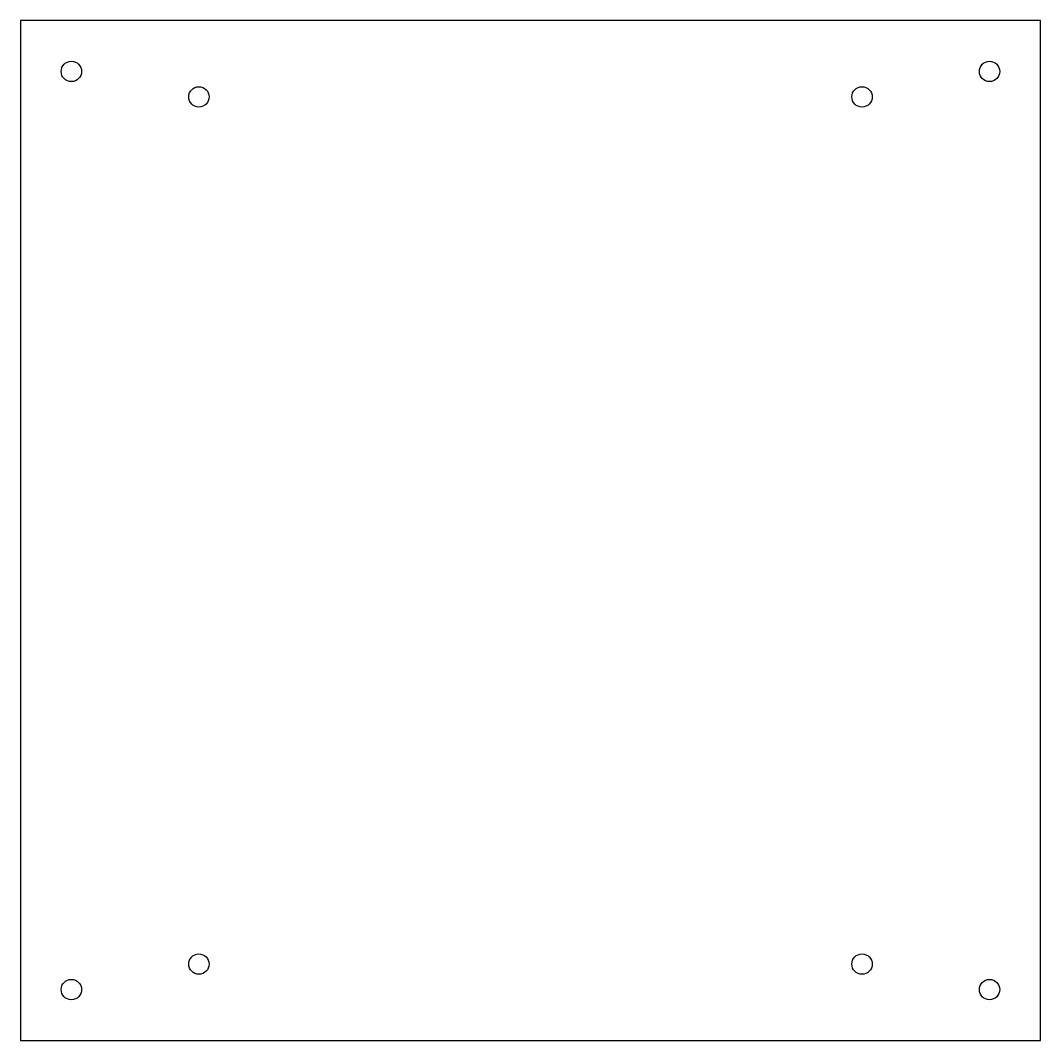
# Model space of a CAD drawing. Header units: millimetres. Extents: x -50 to 50, y 96 to 196.
import ezdxf

# ---------------------------------------------------------------- set-up
doc = ezdxf.new("R2010")
doc.units = ezdxf.units.MM
doc.layers.get('0').update_dxf_attribs({"linetype": 'CONTINUOUS'})

msp = doc.modelspace()

# ---------------------------------------------------------------- linework, layer by layer
msp.add_lwpolyline([(50.22, 96.4), (50.22, 196.4), (-49.78, 196.4), (-49.78, 96.4)], close=True)
for centre in [(-44.78, 191.4), (45.22, 191.4), (-32.28, 188.9), (32.72, 188.9), (-32.28, 103.9), (32.72, 103.9), (-44.78, 101.4), (45.22, 101.4)]:
    msp.add_circle(centre, 1)

doc.saveas('drawing.dxf')
